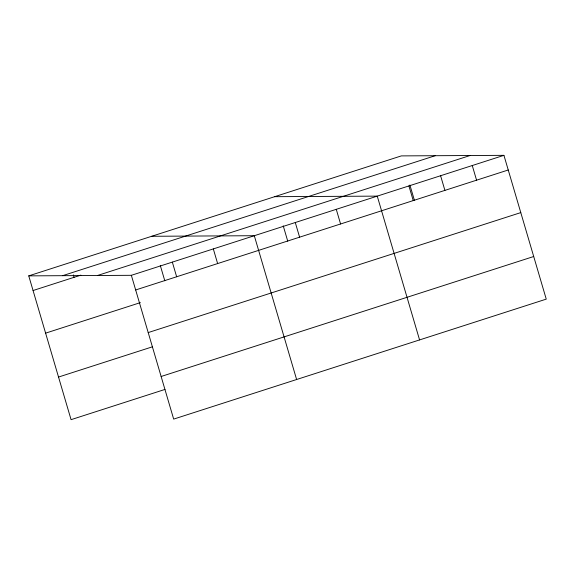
<?xml version="1.0" encoding="UTF-8"?>
<svg xmlns="http://www.w3.org/2000/svg" width="575" height="575" viewBox="0 0 575 575"><rect width="100%" height="100%" fill="white"/><g stroke="black" fill="none" stroke-linecap="round" stroke-linejoin="round"><path stroke-width="0.86" d="M28.75 275.871L401.328 155.897L503.93 155.336L546.25 299.129L173.672 419.103L131.352 275.31L28.75 275.871L71.07 419.664L164.989 389.426M62.61 275.684L435.189 155.71M33.062 290.526L80.881 275.13M97.491 275.497L470.07 155.516M131.352 275.31L503.93 155.336M135.664 289.965L508.243 169.992M45.605 333.148L140.379 302.623M148.206 332.58L520.785 212.606M58.528 377.049L152.447 346.804M161.129 376.488L533.708 256.515M274.649 196.686L377.25 196.125L419.57 339.918M151.699 236.282L254.301 235.714L296.621 379.514M472.262 165.528L476.574 180.191M440.594 175.727L444.906 190.382M409.91 185.042L414.424 200.38M408.918 185.926L413.238 200.582M336.267 209.322L340.58 223.977M295.284 222.518L299.597 237.173M283.231 225.831L287.744 241.177M213.318 248.917L217.63 263.573M172.335 262.114L176.647 276.769M160.281 265.427L164.795 280.765M73.327 274.886L74.046 277.33"/></g></svg>
